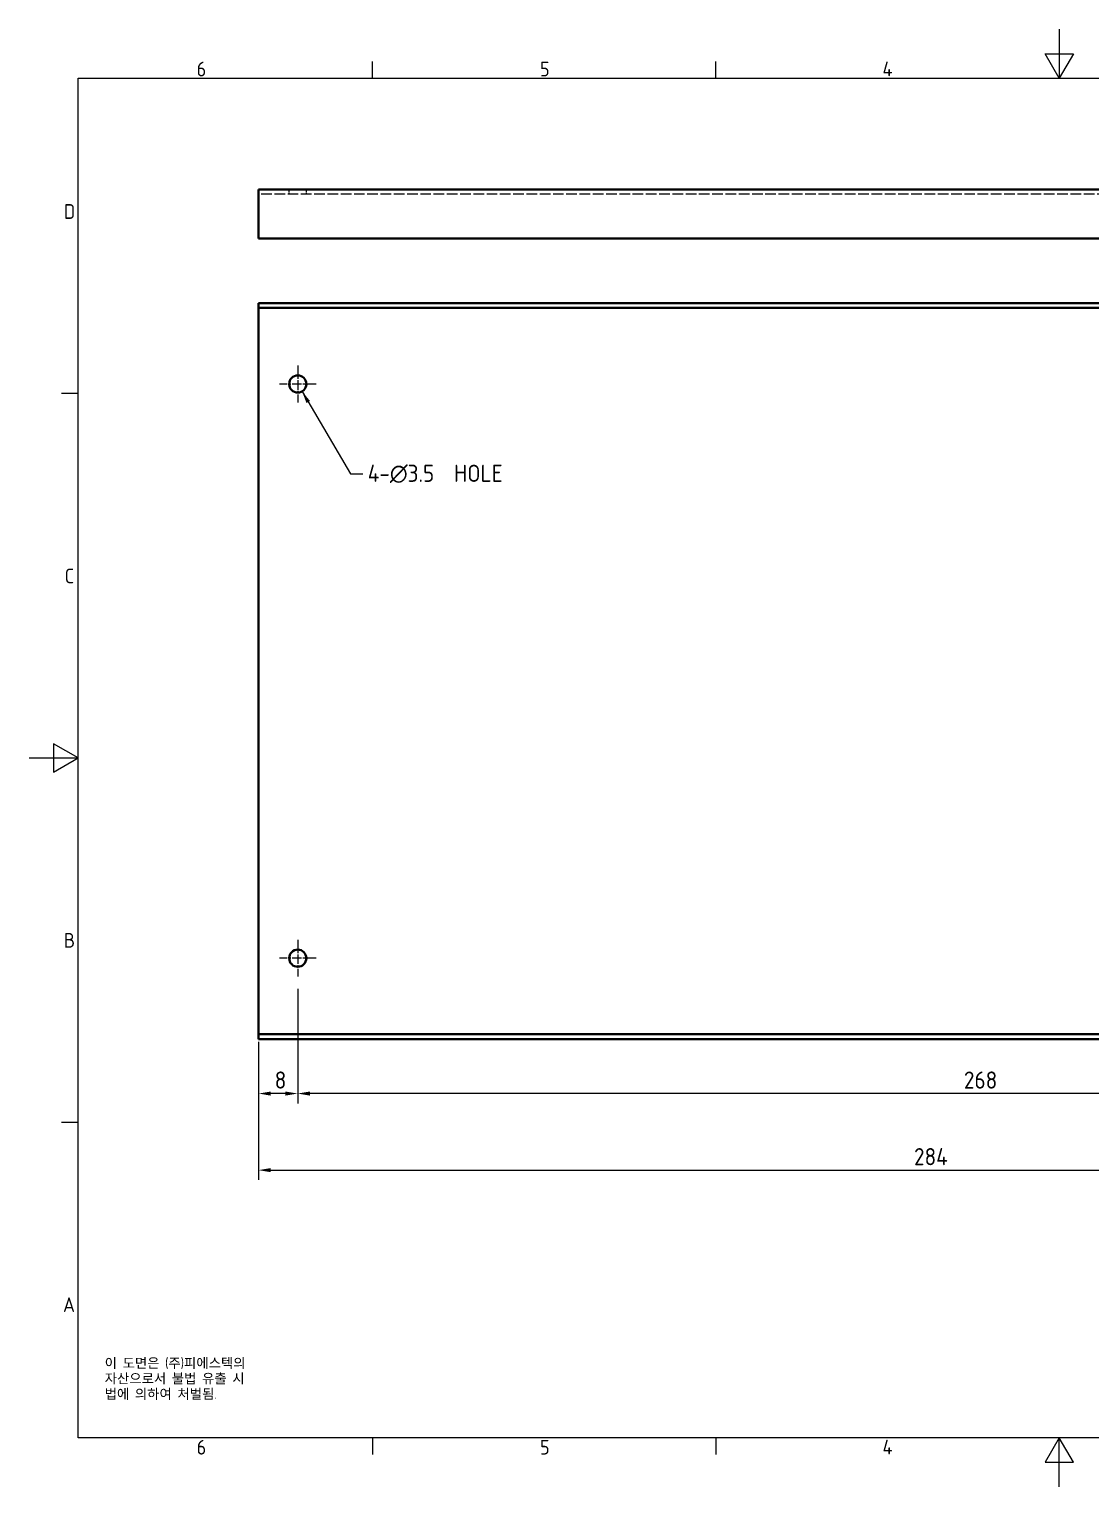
# Model space of a CAD drawing. Header units: millimetres. Extents: x 0 to 420, y 0 to 297.
# Drawn here: x 0 to 216.4, y 0 to 297 of the extents above; entities that cross this region are included whole.
import ezdxf

# ---------------------------------------------------------------- set-up
doc = ezdxf.new("R2010")
doc.units = ezdxf.units.MM
doc.linetypes.add('CHAIN', pattern=[0.35429999999999995, 0.2362, -0.0295, 0.0591, -0.0295])
doc.linetypes.add('DASHED', pattern=[0.2067, 0.1654, -0.0413])
doc.layers.get('0').update_dxf_attribs({"color": 3, "lineweight": 25})
for name, color, linetype, lineweight in [('가려진 것(ISO)', 2, 'DASHED', 18), ('가시적인 것(ISO)', 3, 'Continuous', 40), ('경계(ISO)', 7, 'Continuous', 25), ('기호(ISO)', 5, 'Continuous', 25), ('중심 표식(ISO)', 1, 'Continuous', 25), ('치수(ISO)', 2, 'Continuous', 25)]:
    doc.layers.add(name, color=color, linetype=linetype, lineweight=lineweight)
doc.styles.add('문자 텍스트_M2B', font='isocp.shx')
doc.styles.add('문자 텍스트_PSTEK_POSCO', font='isocp.shx')
doc.styles.add('치수 텍스트_PSTEK_POSCO', font='isocp.shx')
doc.dimstyles.new('치수_PSTEK_POSCO', dxfattribs={"dimtxt": 3.5, "dimasz": 2.5, "dimexe": 2, "dimexo": 2.5, "dimgap": 1, "dimtad": 1, "dimrnd": 1e-08, "dimdsep": 46, "dimtxsty": '치수 텍스트_PSTEK_POSCO', "dimcen": 0.09, "dimdle": 10, "dimclrd": 7, "dimclre": 7, "dimclrt": 2, "dimadec": 1, "dimazin": 2, "dimtfac": 1, "dimtmove": 0, "dimatfit": 3, "dimfxl": 0, "dimtolj": 1, "dimlwd": -1, "dimlwe": -1, "dimarcsym": 0})
doc.dimstyles.new('치수_PSTEK_POSCO$7', dxfattribs={"dimtxt": 3.5, "dimasz": 2.5, "dimexe": 2, "dimexo": 2.5, "dimgap": 1, "dimtad": 1, "dimrnd": 1e-08, "dimdsep": 46, "dimtxsty": '치수 텍스트_PSTEK_POSCO', "dimcen": 0.09, "dimdle": 10, "dimclrd": 7, "dimclre": 7, "dimclrt": 2, "dimadec": 1, "dimazin": 2, "dimtfac": 1, "dimtmove": 0, "dimatfit": 3, "dimfxl": 0, "dimtolj": 1, "dimlwd": -1, "dimlwe": -1, "dimarcsym": 0})

# ---------------------------------------------------------------- blocks, each defined once
blk = doc.blocks.new('경계 Default Border')
at = {"layer": '경계(ISO)'}
for p, q in [((70, 287.0000076293945), (70, 290.4000091552734)), ((140, 287.0000076293945), (140, 290.4000091552734)), ((10, 222.7499961853027), (6.599999666213989, 222.7499961853027)), ((10, 74.25000190734863), (6.599999666213989, 74.25000190734863)), ((70, 10), (70, 6.599999666213989)), ((140, 10), (140, 6.599999666213989))]:
    blk.add_line(p, q, dxfattribs=at)
at = {"layer": '경계(ISO)', "flags": 128}
for points in [[(210, 297.0000076293945), (210, 287.0000076293945), (207.1132469177246, 292.0000076293945), (212.8867530822754, 292.0000076293945), (210, 287.0000076293945)], [(10, 10), (10, 287.0000076293945), (410, 287.0000076293945), (410, 10), (10, 10)], [(0, 148.5000038146973), (10, 148.5000038146973), (5, 151.3867473602295), (5, 145.6132507324219), (10, 148.5000038146973)], [(210, 0), (210, 10), (207.1132469177246, 5), (212.8867530822754, 5), (210, 10)]]:
    blk.add_lwpolyline(points, dxfattribs=at)
at = {"layer": '경계(ISO)', "color": 2, "char_height": 3.00000011920929, "attachment_point": 7, "style": '문자 텍스트_M2B'}
for s, insert in [('6', (34.14453946055966, 287.3713945155963)), ('5', (104.1445394605597, 287.3713945155963)), ('4', (173.9734701308116, 287.4)), ('D', (7.078270083685684, 258.3463944559917)), ('C', (7.244539400955009, 184.0963944559917)), ('B', (7.078270083685684, 109.8463944559917)), ('A', (6.914400698149937, 35.61784856929444)), ('6', (34.14453946055966, 6.57139439638704)), ('5', (104.1445394605597, 6.57139439638704)), ('4', (173.9734701308116, 6.59999988079071))]:
    blk.add_mtext(s, dxfattribs=dict(at, insert=insert))
blk = doc.blocks.new('*D23')
at = {"layer": 'Defpoints', "color": 0, "transparency": 16777216}
for p in [(46.7592286078283, 93.20043857822324), (330.7592286078283, 93.20043857822326), (330.7592286078283, 64.52575209237799)]:
    blk.add_point(p, dxfattribs=at)
at = {"layer": '치수(ISO)', "color": 7, "transparency": 16777216}
for p, q in [((46.7592286078283, 90.70043857822324), (46.7592286078283, 62.52575209237799)), ((330.7592286078283, 90.70043857822326), (330.7592286078283, 62.52575209237799)), ((49.2592286078283, 64.52575209237799), (328.2592286078283, 64.52575209237799))]:
    blk.add_line(p, q, dxfattribs=at)
for points in [[(49.2592286078283, 64.94241875904466), (49.2592286078283, 64.10908542571131), (46.7592286078283, 64.52575209237799)], [(328.2592286078283, 64.94241875904466), (328.2592286078283, 64.10908542571131), (330.7592286078283, 64.52575209237799)]]:
    blk.add_solid(points, dxfattribs=at)
at = {"layer": '치수(ISO)', "color": 2, "transparency": 16777216, "insert": (180.3897896314504, 67.27609658056696), "char_height": 3.5, "attachment_point": 4, "style": '치수 텍스트_PSTEK_POSCO'}
blk.add_mtext('\\A1;284', dxfattribs=at)
blk = doc.blocks.new('*D26')
at = {"layer": 'Defpoints', "color": 0, "transparency": 16777216}
for p in [(54.75922860782831, 103.9504385782233), (322.7592286078283, 103.9504385782232), (54.75922860782831, 80.13156749418377)]:
    blk.add_point(p, dxfattribs=at)
at = {"layer": '치수(ISO)', "color": 7, "transparency": 16777216}
for p, q in [((54.75922860782831, 101.4504385782233), (54.75922860782831, 78.13156749418377)), ((322.7592286078283, 101.4504385782232), (322.7592286078283, 78.13156749418377)), ((320.2592286078283, 80.13156749418377), (57.25922860782831, 80.13156749418377))]:
    blk.add_line(p, q, dxfattribs=at)
for points in [[(57.25922860782831, 80.54823416085044), (57.25922860782831, 79.7149008275171), (54.75922860782831, 80.13156749418377)], [(320.2592286078283, 80.54823416085044), (320.2592286078283, 79.7149008275171), (322.7592286078283, 80.13156749418377)]]:
    blk.add_solid(points, dxfattribs=at)
at = {"layer": '치수(ISO)', "color": 2, "transparency": 16777216, "insert": (190.5647896314503, 82.88191198237274), "char_height": 3.5, "attachment_point": 4, "style": '치수 텍스트_PSTEK_POSCO'}
blk.add_mtext('\\A1;268', dxfattribs=at)
blk = doc.blocks.new('*D28')
at = {"layer": 'Defpoints', "color": 0, "transparency": 16777216}
for p in [(54.75922860782831, 103.9504385782233), (46.7592286078283, 93.20043857822324), (46.7592286078283, 80.13156749418378)]:
    blk.add_point(p, dxfattribs=at)
at = {"layer": '치수(ISO)', "color": 7, "transparency": 16777216}
for p, q in [((54.75922860782831, 101.4504385782233), (54.75922860782831, 78.13156749418378)), ((46.7592286078283, 90.70043857822324), (46.7592286078283, 78.13156749418378)), ((52.25922860782831, 80.13156749418378), (49.2592286078283, 80.13156749418378))]:
    blk.add_line(p, q, dxfattribs=at)
for points in [[(49.2592286078283, 80.54823416085046), (49.2592286078283, 79.71490082751711), (46.7592286078283, 80.13156749418378)], [(52.25922860782831, 80.54823416085046), (52.25922860782831, 79.71490082751711), (54.75922860782831, 80.13156749418378)]]:
    blk.add_solid(points, dxfattribs=at)
at = {"layer": '치수(ISO)', "color": 2, "transparency": 16777216, "insert": (50.05922860782829, 82.88156749418378), "char_height": 3.5, "attachment_point": 4, "style": '치수 텍스트_PSTEK_POSCO'}
blk.add_mtext('\\A1;8', dxfattribs=at)

msp = doc.modelspace()

# ---------------------------------------------------------------- linework, layer by layer
at = {"layer": '가려진 것(ISO)', "ltscale": 1.904596567153931}
for p, q in [((53.00922860785596, 263.3611089624177), (53.00922860785596, 264.3611089624177)), ((56.50922860785597, 263.3611089624177), (56.50922860785597, 264.3611089624177))]:
    msp.add_line(p, q, dxfattribs=at)
at = {"layer": '가려진 것(ISO)', "ltscale": 13.08544731140137}
msp.add_line((330.759228607856, 263.361108962422), (46.7592286078559, 263.361108962422), dxfattribs=at)
at = {"layer": '가시적인 것(ISO)'}
for p, q in [((46.75922860785592, 264.3611089624221), (330.759228607856, 264.3611089624221)), ((46.75922860785592, 264.361108962422), (46.75922860785592, 262.3611089624226)), ((46.75922860785592, 254.3611089624227), (46.75922860785592, 262.3611089624226)), ((330.759228607856, 254.3611089624227), (46.7592286078559, 254.3611089624227)), ((46.75922860782828, 240.2004385782233), (46.75922860782828, 241.2004385782233)), ((330.7592286078283, 241.2004385782233), (46.75922860782826, 241.2004385782233)), ((330.7592286078283, 240.2004385782233), (46.75922860782826, 240.2004385782233)), ((46.75922860782828, 240.2004385782232), (46.75922860782828, 239.2004385782232)), ((46.7592286078283, 93.20043857822324), (46.75922860782828, 239.2004385782232)), ((46.7592286078283, 92.20043857822324), (46.7592286078283, 93.20043857822324)), ((46.7592286078283, 92.20043857822319), (330.7592286078283, 92.2004385782232)), ((46.7592286078283, 92.20043857822319), (46.7592286078283, 91.20043857822319)), ((46.7592286078283, 91.20043857822319), (330.7592286078283, 91.20043857822321))]:
    msp.add_line(p, q, dxfattribs=at)
for centre in [(54.75922860782832, 224.7004385782233), (54.75922860782831, 107.7004385782233)]:
    msp.add_circle(centre, 1.75, dxfattribs=at)
at = {"layer": '중심 표식(ISO)', "linetype": 'CHAIN', "ltscale": 8.333955764770508}
for p, q in [((54.75922860782831, 228.4504385782233), (54.75922860782831, 220.9504385782233)), ((58.50922860782831, 224.7004385782233), (51.00922860782831, 224.7004385782233)), ((54.75922860782831, 111.4504385782233), (54.75922860782831, 103.9504385782233)), ((58.50922860782831, 107.7004385782233), (51.00922860782831, 107.7004385782233))]:
    msp.add_line(p, q, dxfattribs=at)

# ---------------------------------------------------------------- block references
msp.add_blockref('경계 Default Border', (0, 0))

# ---------------------------------------------------------------- texts
at = {"layer": '기호(ISO)', "color": 2, "insert": (69.03157247280853, 206.3907620622761), "char_height": 3.499999940395355, "width": 31.4662643790245, "attachment_point": 4, "line_spacing_factor": 0.612500011920929, "style": '치수 텍스트_PSTEK_POSCO'}
msp.add_mtext('{4-\\fAIGDT|b0|i0;\\H3.5000;n\\fisocp|b0|i0;\\H3.5000;3.5  HOLE}', dxfattribs=at)
at = {"layer": '기호(ISO)', "color": 7, "insert": (15.39462540488438, 26.22827243992431), "char_height": 2.000000029802322, "width": 51.24013826054251, "attachment_point": 1, "line_spacing_factor": 0.9442214369773865, "style": '문자 텍스트_PSTEK_POSCO'}
msp.add_mtext('{이 도면은 (주)피에스텍의\\P자산으로서 불법 유출 시 \\P법에 의하여 처벌됨.}', dxfattribs=at)

# ---------------------------------------------------------------- dimensions: what is measured, and where the dimension line sits
at = {"layer": '치수(ISO)', "color": 7}
for base, p1, p2, picture, middle in [((46.7592286078283, 80.13156749418378), (54.75922860782831, 103.9504385782233), (46.7592286078283, 93.20043857822324), '*D28', (50.75922860782829, 80.13156749418378)), ((54.75922860782831, 80.13156749418377), (322.7592286078283, 103.9504385782232), (54.75922860782831, 103.9504385782233), '*D26', (193.7592286078282, 80.13156749418377))]:
    dim = msp.add_linear_dim(base=base, p1=p1, p2=p2, angle=180, dimstyle='치수_PSTEK_POSCO', override={"dimdec": 2, "dimtp": 0, "dimtm": -0, "dimtdec": 2, "dimtofl": 0, "dimatfit": 1}, dxfattribs=at)
    dim.commit()
    dim.dimension.update_dxf_attribs({"geometry": picture, "text_midpoint": middle, "dimtype": 160})
dim = msp.add_linear_dim(base=(330.7592286078283, 64.52575209237799), p1=(46.7592286078283, 93.20043857822324), p2=(330.7592286078283, 93.20043857822326), dimstyle='치수_PSTEK_POSCO', override={"dimdec": 2, "dimtp": 0, "dimtm": -0, "dimtdec": 2, "dimtofl": 0, "dimatfit": 1}, dxfattribs=at)
dim.commit()
dim.dimension.update_dxf_attribs({"geometry": '*D23', "text_midpoint": (183.7592286078284, 64.52575209237799), "dimtype": 160})

# ---------------------------------------------------------------- leaders
at = {"layer": '기호(ISO)', "color": 7, "annotation_type": 0, "has_hookline": 1, "hookline_direction": 0, "text_width": 29.56366874737432}
msp.add_leader([(55.6342286078286, 223.1848941216006), (65.53157247280853, 206.3907620622761), (68.03157247280853, 206.3907620622761)], dimstyle='치수_PSTEK_POSCO$7', override={"dimtad": 0}, dxfattribs=at)

doc.saveas('drawing.dxf')
